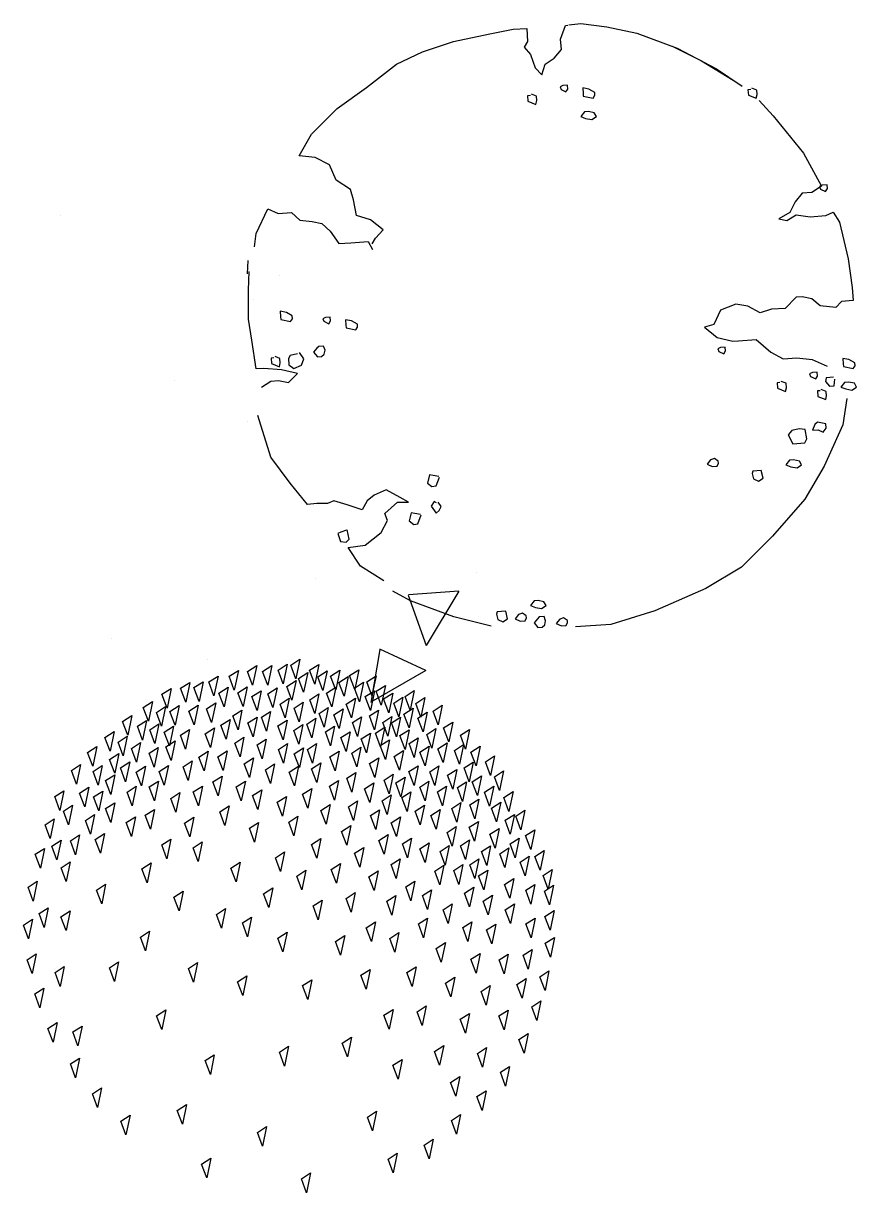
# Model space of a CAD drawing. Header units: inches. Extents: x -7543 to -822, y 102837 to 190349.
# Drawn here: x -837.36043 to -837.35301, y 102837.11361 to 102837.12402 of the extents above; entities that cross this region are included whole.
import ezdxf

# ---------------------------------------------------------------- set-up
doc = ezdxf.new("R2010")
doc.units = ezdxf.units.IN
doc.header["$MEASUREMENT"] = 0
doc.layers.add('BİTKİ', color=96, linetype='Continuous', lineweight=25)

msp = doc.modelspace()

# ---------------------------------------------------------------- linework, layer by layer
at = {"layer": 'BİTKİ'}
for p, q in [((-837.360099, 102837.122308), (-837.360099, 102837.122308)), ((-837.358152, 102837.121771), (-837.358152, 102837.121771)), ((-837.35838, 102837.121558), (-837.35838, 102837.121558)), ((-837.359087, 102837.120841), (-837.359087, 102837.120841)), ((-837.358431, 102837.120479), (-837.358431, 102837.120479)), ((-837.357825, 102837.119078), (-837.357825, 102837.119078)), ((-837.3564, 102837.119131), (-837.3564, 102837.119131)), ((-837.357003, 102837.118931), (-837.356844, 102837.118481)), ((-837.356553, 102837.118965), (-837.357002, 102837.118934)), ((-837.356553, 102837.118965), (-837.356843, 102837.118483)), ((-837.359641, 102837.118542), (-837.359641, 102837.118542)), ((-837.356848, 102837.118259), (-837.357256, 102837.11845)), ((-837.35879, 102837.118361), (-837.35879, 102837.118361)), ((-837.357967, 102837.11836), (-837.358003, 102837.118185)), ((-837.357257, 102837.118447), (-837.357337, 102837.117976)), ((-837.358596, 102837.118208), (-837.358515, 102837.11826)), ((-837.358515, 102837.11826), (-837.358551, 102837.118085)), ((-837.358433, 102837.118251), (-837.358352, 102837.118303)), ((-837.358388, 102837.118128), (-837.358433, 102837.118251)), ((-837.358352, 102837.118303), (-837.358388, 102837.118128)), ((-837.358299, 102837.118251), (-837.358217, 102837.118304)), ((-837.358253, 102837.118129), (-837.358299, 102837.118251)), ((-837.358217, 102837.118304), (-837.358253, 102837.118129)), ((-837.358161, 102837.118263), (-837.35808, 102837.118316)), ((-837.358115, 102837.118141), (-837.358161, 102837.118263)), ((-837.35808, 102837.118316), (-837.358115, 102837.118141)), ((-837.358003, 102837.118185), (-837.358048, 102837.118307)), ((-837.35798, 102837.118189), (-837.357898, 102837.118241)), ((-837.357898, 102837.118241), (-837.357934, 102837.118066)), ((-837.357882, 102837.118262), (-837.3578, 102837.118314)), ((-837.357836, 102837.118139), (-837.357882, 102837.118262)), ((-837.3578, 102837.118314), (-837.357836, 102837.118139)), ((-837.357808, 102837.118204), (-837.357726, 102837.118257)), ((-837.357726, 102837.118257), (-837.357762, 102837.118081)), ((-837.357694, 102837.11821), (-837.357612, 102837.118263)), ((-837.357612, 102837.118263), (-837.357648, 102837.118088)), ((-837.357525, 102837.118214), (-837.357443, 102837.118266)), ((-837.357443, 102837.118266), (-837.357479, 102837.118091)), ((-837.356848, 102837.118259), (-837.357336, 102837.117978)), ((-837.359029, 102837.118102), (-837.358947, 102837.118154)), ((-837.358947, 102837.118154), (-837.358983, 102837.117979)), ((-837.35891, 102837.118107), (-837.358828, 102837.118159)), ((-837.358828, 102837.118159), (-837.358864, 102837.117984)), ((-837.358778, 102837.118158), (-837.358696, 102837.11821)), ((-837.358732, 102837.118035), (-837.358778, 102837.118158)), ((-837.358696, 102837.11821), (-837.358732, 102837.118035)), ((-837.358551, 102837.118085), (-837.358596, 102837.118208)), ((-837.358083, 102837.118118), (-837.358002, 102837.11817)), ((-837.358002, 102837.11817), (-837.358038, 102837.117995)), ((-837.357934, 102837.118066), (-837.35798, 102837.118189)), ((-837.357762, 102837.118081), (-837.357808, 102837.118204)), ((-837.357648, 102837.118088), (-837.357694, 102837.11821)), ((-837.35762, 102837.118153), (-837.357539, 102837.118205)), ((-837.357574, 102837.11803), (-837.35762, 102837.118153)), ((-837.357539, 102837.118205), (-837.357574, 102837.11803)), ((-837.357479, 102837.118091), (-837.357525, 102837.118214)), ((-837.357483, 102837.118103), (-837.357401, 102837.118155)), ((-837.357401, 102837.118155), (-837.357437, 102837.11798)), ((-837.357372, 102837.11816), (-837.35729, 102837.118212)), ((-837.357326, 102837.118037), (-837.357372, 102837.11816)), ((-837.35729, 102837.118212), (-837.357326, 102837.118037)), ((-837.359195, 102837.118048), (-837.359113, 102837.1181)), ((-837.359149, 102837.117925), (-837.359195, 102837.118048)), ((-837.359113, 102837.1181), (-837.359149, 102837.117925)), ((-837.358983, 102837.117979), (-837.359029, 102837.118102)), ((-837.358864, 102837.117984), (-837.35891, 102837.118107)), ((-837.358688, 102837.118059), (-837.358606, 102837.118111)), ((-837.358642, 102837.117936), (-837.358688, 102837.118059)), ((-837.358606, 102837.118111), (-837.358642, 102837.117936)), ((-837.358519, 102837.118062), (-837.358437, 102837.118115)), ((-837.358473, 102837.11794), (-837.358519, 102837.118062)), ((-837.358437, 102837.118115), (-837.358473, 102837.11794)), ((-837.358394, 102837.118028), (-837.358312, 102837.11808)), ((-837.358312, 102837.11808), (-837.358348, 102837.117905)), ((-837.358253, 102837.118052), (-837.358171, 102837.118104)), ((-837.358207, 102837.117929), (-837.358253, 102837.118052)), ((-837.358171, 102837.118104), (-837.358207, 102837.117929)), ((-837.358038, 102837.117995), (-837.358083, 102837.118118)), ((-837.35788, 102837.118), (-837.357799, 102837.118052)), ((-837.357799, 102837.118052), (-837.357835, 102837.117877)), ((-837.35773, 102837.118058), (-837.357648, 102837.118111)), ((-837.357684, 102837.117936), (-837.35773, 102837.118058)), ((-837.357648, 102837.118111), (-837.357684, 102837.117936)), ((-837.357437, 102837.11798), (-837.357483, 102837.118103)), ((-837.357386, 102837.118027), (-837.357304, 102837.118079)), ((-837.357304, 102837.118079), (-837.35734, 102837.117904)), ((-837.357289, 102837.118075), (-837.357207, 102837.118127)), ((-837.357243, 102837.117952), (-837.357289, 102837.118075)), ((-837.357207, 102837.118127), (-837.357243, 102837.117952)), ((-837.357223, 102837.118007), (-837.357142, 102837.118059)), ((-837.357142, 102837.118059), (-837.357177, 102837.117884)), ((-837.357032, 102837.118029), (-837.356951, 102837.118082)), ((-837.356951, 102837.118082), (-837.356986, 102837.117907)), ((-837.359361, 102837.117931), (-837.359279, 102837.117984)), ((-837.359315, 102837.117809), (-837.359361, 102837.117931)), ((-837.359279, 102837.117984), (-837.359315, 102837.117809)), ((-837.359244, 102837.117887), (-837.359163, 102837.117939)), ((-837.359163, 102837.117939), (-837.359198, 102837.117764)), ((-837.359124, 102837.117896), (-837.359043, 102837.117948)), ((-837.359043, 102837.117948), (-837.359078, 102837.117773)), ((-837.358955, 102837.117899), (-837.358874, 102837.117952)), ((-837.358874, 102837.117952), (-837.358909, 102837.117777)), ((-837.358799, 102837.117919), (-837.358717, 102837.117971)), ((-837.358717, 102837.117971), (-837.358753, 102837.117796)), ((-837.358348, 102837.117905), (-837.358394, 102837.118028)), ((-837.358143, 102837.11796), (-837.358062, 102837.118012)), ((-837.358098, 102837.117837), (-837.358143, 102837.11796)), ((-837.358062, 102837.118012), (-837.358098, 102837.117837)), ((-837.35734, 102837.117904), (-837.357386, 102837.118027)), ((-837.357177, 102837.117884), (-837.357223, 102837.118007)), ((-837.357087, 102837.117847), (-837.357132, 102837.11797)), ((-837.357051, 102837.118022), (-837.357087, 102837.117847)), ((-837.356986, 102837.117907), (-837.357032, 102837.118029)), ((-837.356937, 102837.117966), (-837.356856, 102837.118019)), ((-837.356892, 102837.117844), (-837.356937, 102837.117966)), ((-837.356856, 102837.118019), (-837.356892, 102837.117844)), ((-837.356782, 102837.117899), (-837.356701, 102837.117951)), ((-837.356701, 102837.117951), (-837.356737, 102837.117776)), ((-837.359546, 102837.117807), (-837.359464, 102837.11786)), ((-837.359464, 102837.11786), (-837.3595, 102837.117685)), ((-837.359198, 102837.117764), (-837.359244, 102837.117887)), ((-837.359078, 102837.117773), (-837.359124, 102837.117896)), ((-837.358909, 102837.117777), (-837.358955, 102837.117899)), ((-837.358753, 102837.117796), (-837.358799, 102837.117919)), ((-837.358564, 102837.117855), (-837.358483, 102837.117907)), ((-837.35843, 102837.117793), (-837.358348, 102837.117845)), ((-837.35831, 102837.117843), (-837.358228, 102837.117896)), ((-837.357619, 102837.117744), (-837.357665, 102837.117866)), ((-837.357349, 102837.117855), (-837.357267, 102837.117907)), ((-837.357267, 102837.117907), (-837.357303, 102837.117732)), ((-837.357149, 102837.11785), (-837.357184, 102837.117675)), ((-837.357153, 102837.117793), (-837.357071, 102837.117845)), ((-837.357071, 102837.117845), (-837.357107, 102837.11767)), ((-837.357042, 102837.11787), (-837.356961, 102837.117923)), ((-837.356996, 102837.117748), (-837.357042, 102837.11787)), ((-837.356961, 102837.117923), (-837.356996, 102837.117748)), ((-837.356917, 102837.117836), (-837.356835, 102837.117889)), ((-837.356871, 102837.117714), (-837.356917, 102837.117836)), ((-837.356835, 102837.117889), (-837.356871, 102837.117714)), ((-837.356737, 102837.117776), (-837.356782, 102837.117899)), ((-837.3595, 102837.117685), (-837.359546, 102837.117807)), ((-837.359413, 102837.117763), (-837.359331, 102837.117815)), ((-837.359367, 102837.11764), (-837.359413, 102837.117763)), ((-837.359331, 102837.117815), (-837.359367, 102837.11764)), ((-837.359303, 102837.117733), (-837.359222, 102837.117785)), ((-837.359222, 102837.117785), (-837.359257, 102837.11761)), ((-837.359175, 102837.11771), (-837.359093, 102837.117763)), ((-837.359093, 102837.117763), (-837.359129, 102837.117588)), ((-837.359031, 102837.117683), (-837.358949, 102837.117736)), ((-837.358949, 102837.117736), (-837.358985, 102837.117561)), ((-837.358809, 102837.117697), (-837.358727, 102837.11775)), ((-837.358671, 102837.117772), (-837.358589, 102837.117824)), ((-837.358163, 102837.117766), (-837.358081, 102837.117818)), ((-837.358117, 102837.117643), (-837.358163, 102837.117766)), ((-837.358022, 102837.117727), (-837.357941, 102837.11778)), ((-837.357213, 102837.117755), (-837.357249, 102837.11758)), ((-837.357107, 102837.11767), (-837.357153, 102837.117793)), ((-837.357077, 102837.117681), (-837.356996, 102837.117733)), ((-837.356996, 102837.117733), (-837.357031, 102837.117558)), ((-837.356839, 102837.11769), (-837.356758, 102837.117743)), ((-837.356758, 102837.117743), (-837.356794, 102837.117568)), ((-837.356689, 102837.117749), (-837.356607, 102837.117801)), ((-837.356643, 102837.117626), (-837.356689, 102837.117749)), ((-837.356607, 102837.117801), (-837.356643, 102837.117626)), ((-837.356539, 102837.117683), (-837.356457, 102837.117735)), ((-837.356457, 102837.117735), (-837.356493, 102837.11756)), ((-837.359703, 102837.117664), (-837.359621, 102837.117716)), ((-837.359657, 102837.117541), (-837.359703, 102837.117664)), ((-837.359621, 102837.117716), (-837.359657, 102837.117541)), ((-837.359585, 102837.117623), (-837.359504, 102837.117675)), ((-837.359539, 102837.1175), (-837.359585, 102837.117623)), ((-837.359504, 102837.117675), (-837.359539, 102837.1175)), ((-837.359466, 102837.117566), (-837.359385, 102837.117618)), ((-837.359385, 102837.117618), (-837.359421, 102837.117443)), ((-837.358763, 102837.117575), (-837.358809, 102837.117697)), ((-837.358267, 102837.117649), (-837.358303, 102837.117474)), ((-837.357557, 102837.11754), (-837.357603, 102837.117662)), ((-837.357031, 102837.117558), (-837.357077, 102837.117681)), ((-837.356996, 102837.117609), (-837.356914, 102837.117661)), ((-837.356914, 102837.117661), (-837.35695, 102837.117486)), ((-837.356794, 102837.117568), (-837.356839, 102837.11769)), ((-837.356493, 102837.11756), (-837.356539, 102837.117683)), ((-837.359857, 102837.117531), (-837.359775, 102837.117584)), ((-837.359811, 102837.117409), (-837.359857, 102837.117531)), ((-837.359775, 102837.117584), (-837.359811, 102837.117409)), ((-837.359661, 102837.117469), (-837.359579, 102837.117522)), ((-837.359579, 102837.117522), (-837.359615, 102837.117347)), ((-837.359421, 102837.117443), (-837.359466, 102837.117566)), ((-837.359228, 102837.117545), (-837.359228, 102837.117545)), ((-837.357819, 102837.117609), (-837.357855, 102837.117434)), ((-837.357128, 102837.117495), (-837.357046, 102837.117548)), ((-837.357046, 102837.117548), (-837.357082, 102837.117373)), ((-837.35695, 102837.117486), (-837.356996, 102837.117609)), ((-837.356899, 102837.117532), (-837.356818, 102837.117585)), ((-837.356853, 102837.11741), (-837.356899, 102837.117532)), ((-837.356818, 102837.117585), (-837.356853, 102837.11741)), ((-837.356739, 102837.117563), (-837.356658, 102837.117616)), ((-837.356694, 102837.117441), (-837.356739, 102837.117563)), ((-837.356658, 102837.117616), (-837.356694, 102837.117441)), ((-837.356592, 102837.117548), (-837.356511, 102837.117601)), ((-837.356547, 102837.117426), (-837.356592, 102837.117548)), ((-837.356511, 102837.117601), (-837.356547, 102837.117426)), ((-837.356445, 102837.117533), (-837.356364, 102837.117585)), ((-837.3564, 102837.11741), (-837.356445, 102837.117533)), ((-837.356364, 102837.117585), (-837.3564, 102837.11741)), ((-837.360001, 102837.117371), (-837.35992, 102837.117424)), ((-837.35992, 102837.117424), (-837.359955, 102837.117249)), ((-837.359808, 102837.11736), (-837.359727, 102837.117413)), ((-837.359727, 102837.117413), (-837.359762, 102837.117238)), ((-837.359615, 102837.117347), (-837.359661, 102837.117469)), ((-837.359564, 102837.117393), (-837.359482, 102837.117446)), ((-837.359482, 102837.117446), (-837.359518, 102837.11727)), ((-837.35922, 102837.117361), (-837.359138, 102837.117414)), ((-837.35882, 102837.117366), (-837.358866, 102837.117489)), ((-837.358416, 102837.117306), (-837.358462, 102837.117428)), ((-837.358381, 102837.117481), (-837.358416, 102837.117306)), ((-837.358193, 102837.117429), (-837.358229, 102837.117254)), ((-837.35798, 102837.117409), (-837.358016, 102837.117234)), ((-837.357782, 102837.117437), (-837.357818, 102837.117262)), ((-837.357347, 102837.117431), (-837.357265, 102837.117483)), ((-837.357301, 102837.117308), (-837.357347, 102837.117431)), ((-837.357265, 102837.117483), (-837.357301, 102837.117308)), ((-837.357082, 102837.117373), (-837.357128, 102837.117495)), ((-837.356997, 102837.11736), (-837.356915, 102837.117412)), ((-837.356915, 102837.117412), (-837.356951, 102837.117237)), ((-837.356812, 102837.117359), (-837.356731, 102837.117412)), ((-837.356731, 102837.117412), (-837.356766, 102837.117237)), ((-837.356506, 102837.117392), (-837.356425, 102837.117444)), ((-837.356425, 102837.117444), (-837.356461, 102837.117269)), ((-837.356317, 102837.117448), (-837.356236, 102837.117501)), ((-837.356272, 102837.117325), (-837.356317, 102837.117448)), ((-837.356236, 102837.117501), (-837.356272, 102837.117325)), ((-837.359955, 102837.117249), (-837.360001, 102837.117371)), ((-837.359762, 102837.117238), (-837.359808, 102837.11736)), ((-837.359696, 102837.11728), (-837.359614, 102837.117332)), ((-837.359614, 102837.117332), (-837.35965, 102837.117157)), ((-837.359518, 102837.11727), (-837.359564, 102837.117393)), ((-837.359423, 102837.117355), (-837.359342, 102837.117407)), ((-837.359378, 102837.117232), (-837.359423, 102837.117355)), ((-837.359342, 102837.117407), (-837.359378, 102837.117232)), ((-837.358741, 102837.117268), (-837.35866, 102837.11732)), ((-837.35866, 102837.11732), (-837.358696, 102837.117145)), ((-837.358229, 102837.117254), (-837.358275, 102837.117377)), ((-837.358016, 102837.117234), (-837.358062, 102837.117356)), ((-837.357818, 102837.117262), (-837.357864, 102837.117385)), ((-837.357551, 102837.1173), (-837.357469, 102837.117352)), ((-837.357469, 102837.117352), (-837.357505, 102837.117177)), ((-837.357219, 102837.117284), (-837.357138, 102837.117336)), ((-837.357138, 102837.117336), (-837.357173, 102837.117161)), ((-837.357114, 102837.117259), (-837.357032, 102837.117311)), ((-837.357032, 102837.117311), (-837.357068, 102837.117136)), ((-837.356951, 102837.117237), (-837.356997, 102837.11736)), ((-837.356766, 102837.117237), (-837.356812, 102837.117359)), ((-837.356653, 102837.117328), (-837.356571, 102837.11738)), ((-837.356607, 102837.117205), (-837.356653, 102837.117328)), ((-837.356571, 102837.11738), (-837.356607, 102837.117205)), ((-837.356461, 102837.117269), (-837.356506, 102837.117392)), ((-837.356434, 102837.117268), (-837.356352, 102837.117321)), ((-837.356352, 102837.117321), (-837.356388, 102837.117146)), ((-837.356236, 102837.117314), (-837.356155, 102837.117366)), ((-837.356191, 102837.117191), (-837.356236, 102837.117314)), ((-837.356155, 102837.117366), (-837.356191, 102837.117191)), ((-837.359928, 102837.117169), (-837.359846, 102837.117221)), ((-837.359846, 102837.117221), (-837.359882, 102837.117046)), ((-837.35965, 102837.117157), (-837.359696, 102837.11728)), ((-837.358535, 102837.117224), (-837.358453, 102837.117276)), ((-837.358489, 102837.117101), (-837.358535, 102837.117224)), ((-837.358453, 102837.117276), (-837.358489, 102837.117101)), ((-837.357943, 102837.117158), (-837.357861, 102837.11721)), ((-837.357861, 102837.11721), (-837.357897, 102837.117035)), ((-837.357704, 102837.117229), (-837.357623, 102837.117282)), ((-837.357659, 102837.117107), (-837.357704, 102837.117229)), ((-837.357623, 102837.117282), (-837.357659, 102837.117107)), ((-837.357505, 102837.117177), (-837.357551, 102837.1173)), ((-837.357392, 102837.117206), (-837.35731, 102837.117259)), ((-837.357346, 102837.117084), (-837.357392, 102837.117206)), ((-837.35731, 102837.117259), (-837.357346, 102837.117084)), ((-837.357173, 102837.117161), (-837.357219, 102837.117284)), ((-837.357068, 102837.117136), (-837.357114, 102837.117259)), ((-837.3569, 102837.117221), (-837.356819, 102837.117274)), ((-837.356854, 102837.117099), (-837.3569, 102837.117221)), ((-837.356819, 102837.117274), (-837.356854, 102837.117099)), ((-837.356744, 102837.117179), (-837.356662, 102837.117231)), ((-837.356662, 102837.117231), (-837.356698, 102837.117056)), ((-837.356565, 102837.117217), (-837.356484, 102837.117269)), ((-837.35652, 102837.117094), (-837.356565, 102837.117217)), ((-837.356484, 102837.117269), (-837.35652, 102837.117094)), ((-837.356388, 102837.117146), (-837.356434, 102837.117268)), ((-837.356324, 102837.117176), (-837.356243, 102837.117229)), ((-837.356243, 102837.117229), (-837.356279, 102837.117053)), ((-837.360149, 102837.117138), (-837.360067, 102837.11719)), ((-837.360103, 102837.117015), (-837.360149, 102837.117138)), ((-837.360067, 102837.11719), (-837.360103, 102837.117015)), ((-837.359882, 102837.117046), (-837.359928, 102837.117169)), ((-837.359803, 102837.117135), (-837.359721, 102837.117187)), ((-837.359757, 102837.117012), (-837.359803, 102837.117135)), ((-837.359721, 102837.117187), (-837.359757, 102837.117012)), ((-837.358388, 102837.117146), (-837.358306, 102837.117199)), ((-837.358342, 102837.117024), (-837.358388, 102837.117146)), ((-837.358306, 102837.117199), (-837.358342, 102837.117024)), ((-837.358169, 102837.117087), (-837.358088, 102837.117139)), ((-837.358088, 102837.117139), (-837.358123, 102837.116964)), ((-837.357897, 102837.117035), (-837.357943, 102837.117158)), ((-837.357536, 102837.117046), (-837.357454, 102837.117099)), ((-837.357454, 102837.117099), (-837.35749, 102837.116924)), ((-837.357235, 102837.117101), (-837.357154, 102837.117154)), ((-837.35719, 102837.116979), (-837.357235, 102837.117101)), ((-837.357154, 102837.117154), (-837.35719, 102837.116979)), ((-837.35706, 102837.117128), (-837.356979, 102837.117181)), ((-837.357014, 102837.117005), (-837.35706, 102837.117128)), ((-837.356979, 102837.117181), (-837.357014, 102837.117005)), ((-837.356698, 102837.117056), (-837.356744, 102837.117179)), ((-837.356456, 102837.117063), (-837.356375, 102837.117115)), ((-837.356375, 102837.117115), (-837.356411, 102837.11694)), ((-837.356279, 102837.117053), (-837.356324, 102837.117176)), ((-837.356152, 102837.117129), (-837.356071, 102837.117182)), ((-837.356107, 102837.117006), (-837.356152, 102837.117129)), ((-837.356071, 102837.117182), (-837.356107, 102837.117006)), ((-837.360072, 102837.117009), (-837.359991, 102837.117061)), ((-837.360026, 102837.116886), (-837.360072, 102837.117009)), ((-837.359991, 102837.117061), (-837.360026, 102837.116886)), ((-837.358679, 102837.117002), (-837.358598, 102837.117054)), ((-837.358634, 102837.116879), (-837.358679, 102837.117002)), ((-837.358598, 102837.117054), (-837.358634, 102837.116879)), ((-837.358123, 102837.116964), (-837.358169, 102837.117087)), ((-837.35778, 102837.117014), (-837.357699, 102837.117066)), ((-837.357735, 102837.116891), (-837.35778, 102837.117014)), ((-837.357699, 102837.117066), (-837.357735, 102837.116891)), ((-837.35749, 102837.116924), (-837.357536, 102837.117046)), ((-837.357339, 102837.116968), (-837.357258, 102837.11702)), ((-837.357258, 102837.11702), (-837.357293, 102837.116845)), ((-837.356616, 102837.117032), (-837.356534, 102837.117084)), ((-837.35657, 102837.116909), (-837.356616, 102837.117032)), ((-837.356534, 102837.117084), (-837.35657, 102837.116909)), ((-837.356411, 102837.11694), (-837.356456, 102837.117063)), ((-837.356262, 102837.117035), (-837.356181, 102837.117087)), ((-837.356217, 102837.116912), (-837.356262, 102837.117035)), ((-837.356181, 102837.117087), (-837.356217, 102837.116912)), ((-837.356047, 102837.116963), (-837.355965, 102837.117016)), ((-837.355965, 102837.117016), (-837.356001, 102837.116841)), ((-837.360234, 102837.116887), (-837.360153, 102837.11694)), ((-837.360153, 102837.11694), (-837.360189, 102837.116765)), ((-837.359876, 102837.116926), (-837.359795, 102837.116979)), ((-837.359831, 102837.116804), (-837.359876, 102837.116926)), ((-837.359795, 102837.116979), (-837.359831, 102837.116804)), ((-837.358993, 102837.116901), (-837.358911, 102837.116953)), ((-837.358417, 102837.116856), (-837.358336, 102837.116908)), ((-837.358336, 102837.116908), (-837.358371, 102837.116733)), ((-837.358066, 102837.116909), (-837.357985, 102837.116962)), ((-837.358021, 102837.116787), (-837.358066, 102837.116909)), ((-837.357985, 102837.116962), (-837.358021, 102837.116787)), ((-837.357293, 102837.116845), (-837.357339, 102837.116968)), ((-837.357155, 102837.116905), (-837.357073, 102837.116957)), ((-837.357109, 102837.116782), (-837.357155, 102837.116905)), ((-837.357073, 102837.116957), (-837.357109, 102837.116782)), ((-837.35646, 102837.116864), (-837.356378, 102837.116917)), ((-837.356378, 102837.116917), (-837.356414, 102837.116742)), ((-837.356141, 102837.116927), (-837.356059, 102837.116979)), ((-837.356095, 102837.116804), (-837.356141, 102837.116927)), ((-837.356059, 102837.116979), (-837.356095, 102837.116804)), ((-837.356001, 102837.116841), (-837.356047, 102837.116963)), ((-837.360189, 102837.116765), (-837.360234, 102837.116887)), ((-837.36001, 102837.116743), (-837.359929, 102837.116796)), ((-837.359929, 102837.116796), (-837.359965, 102837.11662)), ((-837.359788, 102837.116757), (-837.359707, 102837.116809)), ((-837.359707, 102837.116809), (-837.359742, 102837.116634)), ((-837.358371, 102837.116733), (-837.358417, 102837.116856)), ((-837.357596, 102837.116826), (-837.357515, 102837.116879)), ((-837.35755, 102837.116704), (-837.357596, 102837.116826)), ((-837.357515, 102837.116879), (-837.35755, 102837.116704)), ((-837.357265, 102837.116748), (-837.357183, 102837.116801)), ((-837.357183, 102837.116801), (-837.357219, 102837.116626)), ((-837.356657, 102837.116819), (-837.356576, 102837.116871)), ((-837.356612, 102837.116696), (-837.356657, 102837.116819)), ((-837.356576, 102837.116871), (-837.356612, 102837.116696)), ((-837.356414, 102837.116742), (-837.35646, 102837.116864)), ((-837.356276, 102837.116802), (-837.356194, 102837.116854)), ((-837.35623, 102837.116679), (-837.356276, 102837.116802)), ((-837.356194, 102837.116854), (-837.35623, 102837.116679)), ((-837.35596, 102837.11679), (-837.355878, 102837.116842)), ((-837.355914, 102837.116667), (-837.35596, 102837.11679)), ((-837.355878, 102837.116842), (-837.355914, 102837.116667)), ((-837.360174, 102837.116697), (-837.360093, 102837.116749)), ((-837.360093, 102837.116749), (-837.360129, 102837.116574)), ((-837.359965, 102837.11662), (-837.36001, 102837.116743)), ((-837.359742, 102837.116634), (-837.359788, 102837.116757)), ((-837.359197, 102837.116708), (-837.359115, 102837.11676)), ((-837.359115, 102837.11676), (-837.359151, 102837.116585)), ((-837.357863, 102837.116712), (-837.357781, 102837.116765)), ((-837.357817, 102837.11659), (-837.357863, 102837.116712)), ((-837.357781, 102837.116765), (-837.357817, 102837.11659)), ((-837.357481, 102837.116633), (-837.357399, 102837.116685)), ((-837.357399, 102837.116685), (-837.357435, 102837.11651)), ((-837.357219, 102837.116626), (-837.357265, 102837.116748)), ((-837.357055, 102837.116716), (-837.356974, 102837.116768)), ((-837.357009, 102837.116593), (-837.357055, 102837.116716)), ((-837.35672, 102837.116649), (-837.356639, 102837.116702)), ((-837.356639, 102837.116702), (-837.356675, 102837.116527)), ((-837.356539, 102837.116699), (-837.356457, 102837.116752)), ((-837.356493, 102837.116577), (-837.356539, 102837.116699)), ((-837.356457, 102837.116752), (-837.356493, 102837.116577)), ((-837.356351, 102837.116648), (-837.35627, 102837.1167)), ((-837.35627, 102837.1167), (-837.356305, 102837.116525)), ((-837.356189, 102837.116628), (-837.356107, 102837.116681)), ((-837.356107, 102837.116681), (-837.356143, 102837.116506)), ((-837.356097, 102837.116716), (-837.356016, 102837.116768)), ((-837.356052, 102837.116593), (-837.356097, 102837.116716)), ((-837.356016, 102837.116768), (-837.356052, 102837.116593)), ((-837.360277, 102837.116502), (-837.360323, 102837.116625)), ((-837.358186, 102837.116593), (-837.358105, 102837.116646)), ((-837.358141, 102837.116471), (-837.358186, 102837.116593)), ((-837.358105, 102837.116646), (-837.358141, 102837.116471)), ((-837.357435, 102837.11651), (-837.357481, 102837.116633)), ((-837.357156, 102837.116532), (-837.357074, 102837.116584)), ((-837.357074, 102837.116584), (-837.35711, 102837.116409)), ((-837.356456, 102837.116531), (-837.356374, 102837.116584)), ((-837.356374, 102837.116584), (-837.35641, 102837.116409)), ((-837.356305, 102837.116525), (-837.356351, 102837.116648)), ((-837.356143, 102837.116506), (-837.356189, 102837.116628)), ((-837.356007, 102837.116554), (-837.355926, 102837.116606)), ((-837.355926, 102837.116606), (-837.355962, 102837.116431)), ((-837.355876, 102837.116605), (-837.355794, 102837.116658)), ((-837.35583, 102837.116483), (-837.355876, 102837.116605)), ((-837.355794, 102837.116658), (-837.35583, 102837.116483)), ((-837.358581, 102837.116502), (-837.358499, 102837.116554)), ((-837.358535, 102837.116379), (-837.358581, 102837.116502)), ((-837.358499, 102837.116554), (-837.358535, 102837.116379)), ((-837.357996, 102837.116429), (-837.357914, 102837.116482)), ((-837.357914, 102837.116482), (-837.35795, 102837.116307)), ((-837.357688, 102837.11649), (-837.357606, 102837.116543)), ((-837.357642, 102837.116368), (-837.357688, 102837.11649)), ((-837.357606, 102837.116543), (-837.357642, 102837.116368)), ((-837.357353, 102837.116424), (-837.357272, 102837.116476)), ((-837.357272, 102837.116476), (-837.357308, 102837.116301)), ((-837.35711, 102837.116409), (-837.357156, 102837.116532)), ((-837.356377, 102837.116431), (-837.356295, 102837.116483)), ((-837.356295, 102837.116483), (-837.356331, 102837.116308)), ((-837.355962, 102837.116431), (-837.356007, 102837.116554)), ((-837.355804, 102837.116436), (-837.355723, 102837.116489)), ((-837.355723, 102837.116489), (-837.355758, 102837.116314)), ((-837.360305, 102837.116384), (-837.360341, 102837.116208)), ((-837.35795, 102837.116307), (-837.357996, 102837.116429)), ((-837.357308, 102837.116301), (-837.357353, 102837.116424)), ((-837.356331, 102837.116308), (-837.356377, 102837.116431)), ((-837.356146, 102837.116355), (-837.356064, 102837.116408)), ((-837.356064, 102837.116408), (-837.3561, 102837.116233)), ((-837.355758, 102837.116314), (-837.355804, 102837.116436)), ((-837.358291, 102837.116273), (-837.358209, 102837.116326)), ((-837.358245, 102837.11615), (-837.358291, 102837.116273)), ((-837.358209, 102837.116326), (-837.358245, 102837.11615)), ((-837.357557, 102837.11623), (-837.357476, 102837.116283)), ((-837.357476, 102837.116283), (-837.357512, 102837.116108)), ((-837.3561, 102837.116233), (-837.356146, 102837.116355)), ((-837.355958, 102837.116304), (-837.355876, 102837.116356)), ((-837.355912, 102837.116181), (-837.355958, 102837.116304)), ((-837.355876, 102837.116356), (-837.355912, 102837.116181)), ((-837.355792, 102837.116296), (-837.355711, 102837.116348)), ((-837.355746, 102837.116173), (-837.355792, 102837.116296)), ((-837.355711, 102837.116348), (-837.355746, 102837.116173)), ((-837.35785, 102837.116165), (-837.357768, 102837.116217)), ((-837.357804, 102837.116042), (-837.35785, 102837.116165)), ((-837.357768, 102837.116217), (-837.357804, 102837.116042)), ((-837.357512, 102837.116108), (-837.357557, 102837.11623)), ((-837.357194, 102837.116206), (-837.357113, 102837.116258)), ((-837.357149, 102837.116083), (-837.357194, 102837.116206)), ((-837.357113, 102837.116258), (-837.357149, 102837.116083)), ((-837.356337, 102837.116208), (-837.356255, 102837.116261)), ((-837.356291, 102837.116086), (-837.356337, 102837.116208)), ((-837.356255, 102837.116261), (-837.356291, 102837.116086)), ((-837.35614, 102837.11613), (-837.356058, 102837.116182)), ((-837.356058, 102837.116182), (-837.356094, 102837.116007)), ((-837.358711, 102837.116089), (-837.358629, 102837.116141)), ((-837.358665, 102837.115966), (-837.358711, 102837.116089)), ((-837.358629, 102837.116141), (-837.358665, 102837.115966)), ((-837.358479, 102837.116013), (-837.358398, 102837.116066)), ((-837.358398, 102837.116066), (-837.358434, 102837.115891)), ((-837.356094, 102837.116007), (-837.35614, 102837.11613)), ((-837.355956, 102837.116004), (-837.355874, 102837.116057)), ((-837.355874, 102837.116057), (-837.35591, 102837.115882)), ((-837.355787, 102837.11607), (-837.355705, 102837.116123)), ((-837.355741, 102837.115948), (-837.355787, 102837.11607)), ((-837.355705, 102837.116123), (-837.355741, 102837.115948)), ((-837.360428, 102837.115994), (-837.360346, 102837.116046)), ((-837.360346, 102837.116046), (-837.360382, 102837.115871)), ((-837.357377, 102837.115969), (-837.357295, 102837.116022)), ((-837.356306, 102837.115951), (-837.356225, 102837.116003)), ((-837.356225, 102837.116003), (-837.356261, 102837.115828)), ((-837.35591, 102837.115882), (-837.355956, 102837.116004)), ((-837.359315, 102837.115849), (-837.359315, 102837.115849)), ((-837.358492, 102837.11588), (-837.358492, 102837.11588)), ((-837.358118, 102837.115755), (-837.358164, 102837.115877)), ((-837.358082, 102837.11593), (-837.358118, 102837.115755)), ((-837.356261, 102837.115828), (-837.356306, 102837.115951)), ((-837.355784, 102837.115833), (-837.355703, 102837.115885)), ((-837.355703, 102837.115885), (-837.355739, 102837.11571)), ((-837.356755, 102837.115787), (-837.356673, 102837.115839)), ((-837.355982, 102837.115725), (-837.3559, 102837.115778)), ((-837.3559, 102837.115778), (-837.355936, 102837.115602)), ((-837.355739, 102837.11571), (-837.355784, 102837.115833)), ((-837.358959, 102837.115609), (-837.358878, 102837.115662)), ((-837.358878, 102837.115662), (-837.358914, 102837.115486)), ((-837.356445, 102837.11569), (-837.356363, 102837.115742)), ((-837.356399, 102837.115567), (-837.356445, 102837.11569)), ((-837.356363, 102837.115742), (-837.356399, 102837.115567)), ((-837.356195, 102837.115684), (-837.356113, 102837.115736)), ((-837.356149, 102837.115561), (-837.356195, 102837.115684)), ((-837.356113, 102837.115736), (-837.356149, 102837.115561)), ((-837.355936, 102837.115602), (-837.355982, 102837.115725)), ((-837.358914, 102837.115486), (-837.358959, 102837.115609)), ((-837.358522, 102837.115489), (-837.35844, 102837.115542)), ((-837.35844, 102837.115542), (-837.358476, 102837.115367)), ((-837.355832, 102837.115535), (-837.355751, 102837.115587)), ((-837.355751, 102837.115587), (-837.355786, 102837.115412)), ((-837.360327, 102837.115381), (-837.360245, 102837.115433)), ((-837.360245, 102837.115433), (-837.360281, 102837.115258)), ((-837.358476, 102837.115367), (-837.358522, 102837.115489)), ((-837.356355, 102837.115404), (-837.356274, 102837.115456)), ((-837.356274, 102837.115456), (-837.356309, 102837.115281)), ((-837.356036, 102837.115466), (-837.355954, 102837.115518)), ((-837.35599, 102837.115343), (-837.356036, 102837.115466)), ((-837.355954, 102837.115518), (-837.35599, 102837.115343)), ((-837.355786, 102837.115412), (-837.355832, 102837.115535)), ((-837.360281, 102837.115258), (-837.360327, 102837.115381)), ((-837.355905, 102837.115268), (-837.355823, 102837.115321)), ((-837.355859, 102837.115146), (-837.355905, 102837.115268)), ((-837.355823, 102837.115321), (-837.355859, 102837.115146)), ((-837.360209, 102837.115075), (-837.360127, 102837.115127)), ((-837.360127, 102837.115127), (-837.360163, 102837.114952)), ((-837.360163, 102837.114952), (-837.360209, 102837.115075)), ((-837.359988, 102837.115043), (-837.359906, 102837.115096)), ((-837.359942, 102837.114921), (-837.359988, 102837.115043)), ((-837.359906, 102837.115096), (-837.359942, 102837.114921)), ((-837.356019, 102837.114976), (-837.355937, 102837.115028)), ((-837.355937, 102837.115028), (-837.355973, 102837.114853)), ((-837.356688, 102837.114922), (-837.356724, 102837.114747)), ((-837.355973, 102837.114853), (-837.356019, 102837.114976)), ((-837.360009, 102837.114759), (-837.359928, 102837.114811)), ((-837.359928, 102837.114811), (-837.359964, 102837.114636)), ((-837.358729, 102837.11484), (-837.358764, 102837.114665)), ((-837.356724, 102837.114747), (-837.35677, 102837.11487)), ((-837.356388, 102837.114852), (-837.356307, 102837.114905)), ((-837.356307, 102837.114905), (-837.356343, 102837.11473)), ((-837.359964, 102837.114636), (-837.360009, 102837.114759)), ((-837.35714, 102837.114747), (-837.357058, 102837.114799)), ((-837.357094, 102837.114624), (-837.35714, 102837.114747)), ((-837.357058, 102837.114799), (-837.357094, 102837.114624)), ((-837.356182, 102837.114684), (-837.356101, 102837.114737)), ((-837.356101, 102837.114737), (-837.356137, 102837.114561)), ((-837.356627, 102837.114594), (-837.356545, 102837.114646)), ((-837.356545, 102837.114646), (-837.356581, 102837.114471)), ((-837.356137, 102837.114561), (-837.356182, 102837.114684)), ((-837.359732, 102837.114546), (-837.359767, 102837.114371)), ((-837.356581, 102837.114471), (-837.356627, 102837.114594)), ((-837.356393, 102837.114468), (-837.356311, 102837.11452)), ((-837.356311, 102837.11452), (-837.356347, 102837.114345)), ((-837.359767, 102837.114371), (-837.359813, 102837.114493)), ((-837.359059, 102837.114344), (-837.358978, 102837.114397)), ((-837.358978, 102837.114397), (-837.359013, 102837.114222)), ((-837.35956, 102837.11425), (-837.359479, 102837.114302)), ((-837.359479, 102837.114302), (-837.359515, 102837.114127)), ((-837.359013, 102837.114222), (-837.359059, 102837.114344)), ((-837.357285, 102837.114338), (-837.357321, 102837.114163)), ((-837.356619, 102837.114255), (-837.356537, 102837.114308)), ((-837.356537, 102837.114308), (-837.356573, 102837.114133)), ((-837.359515, 102837.114127), (-837.35956, 102837.11425)), ((-837.358345, 102837.114149), (-837.358264, 102837.114201)), ((-837.358264, 102837.114201), (-837.358299, 102837.114026)), ((-837.357321, 102837.114163), (-837.357366, 102837.114285)), ((-837.356573, 102837.114133), (-837.356619, 102837.114255)), ((-837.358299, 102837.114026), (-837.358345, 102837.114149)), ((-837.356863, 102837.114036), (-837.356782, 102837.114088)), ((-837.356782, 102837.114088), (-837.356818, 102837.113913)), ((-837.356818, 102837.113913), (-837.356863, 102837.114036)), ((-837.358842, 102837.113867), (-837.35876, 102837.113919)), ((-837.35876, 102837.113919), (-837.358796, 102837.113744)), ((-837.357183, 102837.113912), (-837.357101, 102837.113964)), ((-837.357137, 102837.113789), (-837.357183, 102837.113912)), ((-837.357101, 102837.113964), (-837.357137, 102837.113789)), ((-837.358796, 102837.113744), (-837.358842, 102837.113867)), ((-837.357953, 102837.113736), (-837.357872, 102837.113789)), ((-837.357872, 102837.113789), (-837.357908, 102837.113613)), ((-837.357908, 102837.113613), (-837.357953, 102837.113736))]:
    msp.add_line(p, q, dxfattribs=at)
at = {"layer": 'BİTKİ', "color": 222}
for p, q in [((-837.358048, 102837.118307), (-837.357967, 102837.11836)), ((-837.358018, 102837.117925), (-837.357937, 102837.117978)), ((-837.357937, 102837.117978), (-837.357973, 102837.117803)), ((-837.357835, 102837.117877), (-837.35788, 102837.118)), ((-837.357796, 102837.117877), (-837.357715, 102837.11793)), ((-837.357715, 102837.11793), (-837.357751, 102837.117755)), ((-837.357555, 102837.117961), (-837.357473, 102837.118013)), ((-837.357509, 102837.117838), (-837.357555, 102837.117961)), ((-837.357473, 102837.118013), (-837.357509, 102837.117838)), ((-837.357132, 102837.11797), (-837.357051, 102837.118022)), ((-837.358518, 102837.117732), (-837.358564, 102837.117855)), ((-837.358483, 102837.117907), (-837.358518, 102837.117732)), ((-837.358348, 102837.117845), (-837.358384, 102837.11767)), ((-837.358264, 102837.117721), (-837.35831, 102837.117843)), ((-837.358228, 102837.117896), (-837.358264, 102837.117721)), ((-837.357973, 102837.117803), (-837.358018, 102837.117925)), ((-837.357906, 102837.117783), (-837.357825, 102837.117835)), ((-837.357825, 102837.117835), (-837.35786, 102837.11766)), ((-837.357751, 102837.117755), (-837.357796, 102837.117877)), ((-837.357665, 102837.117866), (-837.357583, 102837.117919)), ((-837.357583, 102837.117919), (-837.357619, 102837.117744)), ((-837.357499, 102837.117796), (-837.357418, 102837.117848)), ((-837.357418, 102837.117848), (-837.357454, 102837.117673)), ((-837.357303, 102837.117732), (-837.357349, 102837.117855)), ((-837.35723, 102837.117797), (-837.357149, 102837.11785)), ((-837.359257, 102837.11761), (-837.359303, 102837.117733)), ((-837.358727, 102837.11775), (-837.358763, 102837.117575)), ((-837.358625, 102837.117649), (-837.358671, 102837.117772)), ((-837.358589, 102837.117824), (-837.358625, 102837.117649)), ((-837.358384, 102837.11767), (-837.35843, 102837.117793)), ((-837.358081, 102837.117818), (-837.358117, 102837.117643)), ((-837.357976, 102837.117605), (-837.358022, 102837.117727)), ((-837.357941, 102837.11778), (-837.357976, 102837.117605)), ((-837.35786, 102837.11766), (-837.357906, 102837.117783)), ((-837.35774, 102837.117713), (-837.357659, 102837.117765)), ((-837.357659, 102837.117765), (-837.357695, 102837.11759)), ((-837.357454, 102837.117673), (-837.357499, 102837.117796)), ((-837.357295, 102837.117703), (-837.357213, 102837.117755)), ((-837.357184, 102837.117675), (-837.35723, 102837.117797)), ((-837.359129, 102837.117588), (-837.359175, 102837.11771)), ((-837.35916, 102837.117581), (-837.359078, 102837.117634)), ((-837.359078, 102837.117634), (-837.359114, 102837.117459)), ((-837.358985, 102837.117561), (-837.359031, 102837.117683)), ((-837.358546, 102837.117613), (-837.358465, 102837.117665)), ((-837.358465, 102837.117665), (-837.3585, 102837.11749)), ((-837.358349, 102837.117597), (-837.358267, 102837.117649)), ((-837.357695, 102837.11759), (-837.35774, 102837.117713)), ((-837.357603, 102837.117662), (-837.357521, 102837.117715)), ((-837.357521, 102837.117715), (-837.357557, 102837.11754)), ((-837.357421, 102837.11765), (-837.35734, 102837.117703)), ((-837.357376, 102837.117528), (-837.357421, 102837.11765)), ((-837.35734, 102837.117703), (-837.357376, 102837.117528)), ((-837.357249, 102837.11758), (-837.357295, 102837.117703)), ((-837.357253, 102837.117592), (-837.357171, 102837.117644)), ((-837.357171, 102837.117644), (-837.357207, 102837.117469)), ((-837.35931, 102837.117523), (-837.359228, 102837.117575)), ((-837.359264, 102837.1174), (-837.35931, 102837.117523)), ((-837.359228, 102837.117575), (-837.359264, 102837.1174)), ((-837.359114, 102837.117459), (-837.35916, 102837.117581)), ((-837.358866, 102837.117489), (-837.358784, 102837.117541)), ((-837.358784, 102837.117541), (-837.35882, 102837.117366)), ((-837.358697, 102837.117492), (-837.358615, 102837.117545)), ((-837.358615, 102837.117545), (-837.358651, 102837.11737)), ((-837.3585, 102837.11749), (-837.358546, 102837.117613)), ((-837.358303, 102837.117474), (-837.358349, 102837.117597)), ((-837.358158, 102837.117557), (-837.358077, 102837.117609)), ((-837.358113, 102837.117434), (-837.358158, 102837.117557)), ((-837.358077, 102837.117609), (-837.358113, 102837.117434)), ((-837.358018, 102837.117518), (-837.357936, 102837.117571)), ((-837.357972, 102837.117396), (-837.358018, 102837.117518)), ((-837.357936, 102837.117571), (-837.357972, 102837.117396)), ((-837.357901, 102837.117557), (-837.357819, 102837.117609)), ((-837.357855, 102837.117434), (-837.357901, 102837.117557)), ((-837.3577, 102837.11749), (-837.357619, 102837.117542)), ((-837.357619, 102837.117542), (-837.357655, 102837.117367)), ((-837.357506, 102837.117524), (-837.357425, 102837.117576)), ((-837.357461, 102837.117401), (-837.357506, 102837.117524)), ((-837.357425, 102837.117576), (-837.357461, 102837.117401)), ((-837.357207, 102837.117469), (-837.357253, 102837.117592)), ((-837.359138, 102837.117414), (-837.359174, 102837.117239)), ((-837.359007, 102837.117403), (-837.358925, 102837.117455)), ((-837.358925, 102837.117455), (-837.358961, 102837.11728)), ((-837.358651, 102837.11737), (-837.358697, 102837.117492)), ((-837.358462, 102837.117428), (-837.358381, 102837.117481)), ((-837.358275, 102837.117377), (-837.358193, 102837.117429)), ((-837.358062, 102837.117356), (-837.35798, 102837.117409)), ((-837.357864, 102837.117385), (-837.357782, 102837.117437)), ((-837.357655, 102837.117367), (-837.3577, 102837.11749)), ((-837.359174, 102837.117239), (-837.35922, 102837.117361)), ((-837.358961, 102837.11728), (-837.359007, 102837.117403)), ((-837.359505, 102837.117178), (-837.359424, 102837.11723)), ((-837.359424, 102837.11723), (-837.359459, 102837.117055)), ((-837.359308, 102837.117224), (-837.359226, 102837.117276)), ((-837.359262, 102837.117101), (-837.359308, 102837.117224)), ((-837.359226, 102837.117276), (-837.359262, 102837.117101)), ((-837.358917, 102837.117179), (-837.358835, 102837.117231)), ((-837.358835, 102837.117231), (-837.358871, 102837.117056)), ((-837.358696, 102837.117145), (-837.358741, 102837.117268)), ((-837.359459, 102837.117055), (-837.359505, 102837.117178)), ((-837.359117, 102837.117122), (-837.359036, 102837.117174)), ((-837.359072, 102837.116999), (-837.359117, 102837.117122)), ((-837.359036, 102837.117174), (-837.359072, 102837.116999)), ((-837.358871, 102837.117056), (-837.358917, 102837.117179)), ((-837.359697, 102837.117031), (-837.359615, 102837.117083)), ((-837.359651, 102837.116908), (-837.359697, 102837.117031)), ((-837.359615, 102837.117083), (-837.359651, 102837.116908)), ((-837.359343, 102837.116972), (-837.359262, 102837.117024)), ((-837.359262, 102837.117024), (-837.359297, 102837.116849)), ((-837.356942, 102837.117009), (-837.35686, 102837.117061)), ((-837.356896, 102837.116886), (-837.356942, 102837.117009)), ((-837.35686, 102837.117061), (-837.356896, 102837.116886)), ((-837.356801, 102837.11697), (-837.356719, 102837.117023)), ((-837.356719, 102837.117023), (-837.356755, 102837.116847)), ((-837.359512, 102837.116906), (-837.359431, 102837.116958)), ((-837.359467, 102837.116783), (-837.359512, 102837.116906)), ((-837.359431, 102837.116958), (-837.359467, 102837.116783)), ((-837.359297, 102837.116849), (-837.359343, 102837.116972)), ((-837.358947, 102837.116778), (-837.358993, 102837.116901)), ((-837.358911, 102837.116953), (-837.358947, 102837.116778)), ((-837.356755, 102837.116847), (-837.356801, 102837.11697)), ((-837.360129, 102837.116574), (-837.360174, 102837.116697)), ((-837.359151, 102837.116585), (-837.359197, 102837.116708)), ((-837.358918, 102837.116681), (-837.358837, 102837.116734)), ((-837.358873, 102837.116559), (-837.358918, 102837.116681)), ((-837.358837, 102837.116734), (-837.358873, 102837.116559)), ((-837.356974, 102837.116768), (-837.357009, 102837.116593)), ((-837.356899, 102837.116673), (-837.356817, 102837.116726)), ((-837.356817, 102837.116726), (-837.356853, 102837.11655)), ((-837.360323, 102837.116625), (-837.360241, 102837.116677)), ((-837.360241, 102837.116677), (-837.360277, 102837.116502)), ((-837.356853, 102837.11655), (-837.356899, 102837.116673)), ((-837.356675, 102837.116527), (-837.35672, 102837.116649)), ((-837.360093, 102837.116504), (-837.360011, 102837.116556)), ((-837.360047, 102837.116381), (-837.360093, 102837.116504)), ((-837.360011, 102837.116556), (-837.360047, 102837.116381)), ((-837.359373, 102837.116494), (-837.359291, 102837.116547)), ((-837.359327, 102837.116371), (-837.359373, 102837.116494)), ((-837.359291, 102837.116547), (-837.359327, 102837.116371)), ((-837.356768, 102837.116475), (-837.356686, 102837.116528)), ((-837.356722, 102837.116353), (-837.356768, 102837.116475)), ((-837.356686, 102837.116528), (-837.356722, 102837.116353)), ((-837.356599, 102837.116479), (-837.356517, 102837.116532)), ((-837.356553, 102837.116356), (-837.356599, 102837.116479)), ((-837.356517, 102837.116532), (-837.356553, 102837.116356)), ((-837.35641, 102837.116409), (-837.356456, 102837.116531)), ((-837.360386, 102837.116331), (-837.360305, 102837.116384)), ((-837.357025, 102837.116334), (-837.356944, 102837.116386)), ((-837.356944, 102837.116386), (-837.356979, 102837.116211)), ((-837.360341, 102837.116208), (-837.360386, 102837.116331)), ((-837.359777, 102837.116306), (-837.359696, 102837.116358)), ((-837.359731, 102837.116183), (-837.359777, 102837.116306)), ((-837.359696, 102837.116358), (-837.359731, 102837.116183)), ((-837.359089, 102837.116242), (-837.359007, 102837.116295)), ((-837.359007, 102837.116295), (-837.359043, 102837.11612)), ((-837.356979, 102837.116211), (-837.357025, 102837.116334)), ((-837.356878, 102837.116257), (-837.356797, 102837.116309)), ((-837.356797, 102837.116309), (-837.356833, 102837.116134)), ((-837.356503, 102837.116278), (-837.356421, 102837.116331)), ((-837.356457, 102837.116156), (-837.356503, 102837.116278)), ((-837.356421, 102837.116331), (-837.356457, 102837.116156)), ((-837.359043, 102837.11612), (-837.359089, 102837.116242)), ((-837.356833, 102837.116134), (-837.356878, 102837.116257)), ((-837.356694, 102837.116131), (-837.356612, 102837.116184)), ((-837.356612, 102837.116184), (-837.356648, 102837.116009)), ((-837.360288, 102837.116097), (-837.360206, 102837.116149)), ((-837.360242, 102837.115974), (-837.360288, 102837.116097)), ((-837.360206, 102837.116149), (-837.360242, 102837.115974)), ((-837.360094, 102837.116069), (-837.360012, 102837.116121)), ((-837.360048, 102837.115946), (-837.360094, 102837.116069)), ((-837.360012, 102837.116121), (-837.360048, 102837.115946)), ((-837.356913, 102837.116005), (-837.356832, 102837.116057)), ((-837.356832, 102837.116057), (-837.356868, 102837.115882)), ((-837.356648, 102837.116009), (-837.356694, 102837.116131)), ((-837.360382, 102837.115871), (-837.360428, 102837.115994)), ((-837.358434, 102837.115891), (-837.358479, 102837.116013)), ((-837.357331, 102837.115847), (-837.357377, 102837.115969)), ((-837.357295, 102837.116022), (-837.357331, 102837.115847)), ((-837.356868, 102837.115882), (-837.356913, 102837.116005)), ((-837.356519, 102837.115972), (-837.356438, 102837.116024)), ((-837.356474, 102837.115849), (-837.356519, 102837.115972)), ((-837.356438, 102837.116024), (-837.356474, 102837.115849)), ((-837.359387, 102837.115888), (-837.359306, 102837.11594)), ((-837.359342, 102837.115765), (-837.359387, 102837.115888)), ((-837.359306, 102837.11594), (-837.359342, 102837.115765)), ((-837.358164, 102837.115877), (-837.358082, 102837.11593)), ((-837.35765, 102837.115849), (-837.357569, 102837.115902)), ((-837.357605, 102837.115726), (-837.35765, 102837.115849)), ((-837.357569, 102837.115902), (-837.357605, 102837.115726)), ((-837.357167, 102837.115875), (-837.357086, 102837.115927)), ((-837.357122, 102837.115752), (-837.357167, 102837.115875)), ((-837.357086, 102837.115927), (-837.357122, 102837.115752)), ((-837.356709, 102837.115664), (-837.356755, 102837.115787)), ((-837.356673, 102837.115839), (-837.356709, 102837.115664)), ((-837.360395, 102837.115686), (-837.360313, 102837.115738)), ((-837.360349, 102837.115563), (-837.360395, 102837.115686)), ((-837.360313, 102837.115738), (-837.360349, 102837.115563)), ((-837.359663, 102837.115615), (-837.359582, 102837.115667)), ((-837.359582, 102837.115667), (-837.359618, 102837.115492)), ((-837.360146, 102837.115572), (-837.360064, 102837.115625)), ((-837.3601, 102837.115449), (-837.360146, 102837.115572)), ((-837.360064, 102837.115625), (-837.3601, 102837.115449)), ((-837.359618, 102837.115492), (-837.359663, 102837.115615)), ((-837.357425, 102837.115547), (-837.357343, 102837.115599)), ((-837.357379, 102837.115424), (-837.357425, 102837.115547)), ((-837.357343, 102837.115599), (-837.357379, 102837.115424)), ((-837.357015, 102837.115572), (-837.356933, 102837.115624)), ((-837.356969, 102837.115449), (-837.357015, 102837.115572)), ((-837.356933, 102837.115624), (-837.356969, 102837.115449)), ((-837.357943, 102837.115456), (-837.357861, 102837.115508)), ((-837.357897, 102837.115333), (-837.357943, 102837.115456)), ((-837.357861, 102837.115508), (-837.357897, 102837.115333)), ((-837.356671, 102837.115478), (-837.356589, 102837.11553)), ((-837.356625, 102837.115355), (-837.356671, 102837.115478)), ((-837.356589, 102837.11553), (-837.356625, 102837.115355)), ((-837.356309, 102837.115281), (-837.356355, 102837.115404)), ((-837.359242, 102837.115188), (-837.359161, 102837.115241)), ((-837.359161, 102837.115241), (-837.359197, 102837.115066)), ((-837.35722, 102837.115192), (-837.357138, 102837.115244)), ((-837.357138, 102837.115244), (-837.357174, 102837.115069)), ((-837.356925, 102837.115223), (-837.356844, 102837.115276)), ((-837.35688, 102837.115101), (-837.356925, 102837.115223)), ((-837.356844, 102837.115276), (-837.35688, 102837.115101)), ((-837.356196, 102837.115186), (-837.356115, 102837.115238)), ((-837.356115, 102837.115238), (-837.356151, 102837.115063)), ((-837.359197, 102837.115066), (-837.359242, 102837.115188)), ((-837.357174, 102837.115069), (-837.35722, 102837.115192)), ((-837.356541, 102837.115156), (-837.356459, 102837.115208)), ((-837.356495, 102837.115033), (-837.356541, 102837.115156)), ((-837.356459, 102837.115208), (-837.356495, 102837.115033)), ((-837.356151, 102837.115063), (-837.356196, 102837.115186)), ((-837.35815, 102837.114863), (-837.358068, 102837.114916)), ((-837.358068, 102837.114916), (-837.358104, 102837.11474)), ((-837.35759, 102837.114944), (-837.357508, 102837.114997)), ((-837.357544, 102837.114822), (-837.35759, 102837.114944)), ((-837.357508, 102837.114997), (-837.357544, 102837.114822)), ((-837.35677, 102837.11487), (-837.356688, 102837.114922)), ((-837.35881, 102837.114788), (-837.358729, 102837.11484)), ((-837.358104, 102837.11474), (-837.35815, 102837.114863)), ((-837.356343, 102837.11473), (-837.356388, 102837.114852)), ((-837.358764, 102837.114665), (-837.35881, 102837.114788)), ((-837.359813, 102837.114493), (-837.359732, 102837.114546)), ((-837.356347, 102837.114345), (-837.356393, 102837.114468)), ((-837.357366, 102837.114285), (-837.357285, 102837.114338))]:
    msp.add_line(p, q, dxfattribs=at)
at = {"layer": 'BİTKİ'}
for points in [[(-837.357324, 102837.122056), (-837.357295, 102837.122107), (-837.357228, 102837.12218), (-837.357339, 102837.122269), (-837.357464, 102837.122309), (-837.357492, 102837.122448), (-837.357517, 102837.122539), (-837.357645, 102837.122623), (-837.357705, 102837.12276), (-837.357832, 102837.122824), (-837.357973, 102837.122838), (-837.357865, 102837.123031), (-837.357637, 102837.123262), (-837.357374, 102837.123447), (-837.357109, 102837.123656), (-837.356876, 102837.123765), (-837.356602, 102837.123858), (-837.356277, 102837.123925), (-837.356071, 102837.123965), (-837.355949, 102837.123973), (-837.355941, 102837.123857), (-837.355973, 102837.123806), (-837.355915, 102837.123742), (-837.355874, 102837.123623), (-837.355815, 102837.123559), (-837.355786, 102837.123654), (-837.355704, 102837.123708), (-837.355641, 102837.123786), (-837.355648, 102837.123878), (-837.355603, 102837.123998), (-837.355584, 102837.124003)], [(-837.355574, 102837.124005), (-837.355468, 102837.124018), (-837.355235, 102837.123986), (-837.354969, 102837.123932), (-837.354611, 102837.123797), (-837.35426, 102837.123613), (-837.354033, 102837.123458)], [(-837.354655, 102837.123814), (-837.354394, 102837.123686), (-837.354111, 102837.123513)], [(-837.355917, 102837.123376), (-837.355942, 102837.123374), (-837.355939, 102837.123326), (-837.355868, 102837.123297), (-837.35586, 102837.123331), (-837.355863, 102837.12337), (-837.355907, 102837.123387)], [(-837.353956, 102837.12343), (-837.353981, 102837.123428), (-837.353977, 102837.12338), (-837.353907, 102837.123351), (-837.353899, 102837.123385), (-837.353901, 102837.123424), (-837.353946, 102837.12344)], [(-837.353882, 102837.123333), (-837.353756, 102837.123196), (-837.353487, 102837.122864), (-837.353326, 102837.122569), (-837.353412, 102837.122514), (-837.353497, 102837.122507), (-837.35356, 102837.12243), (-837.353607, 102837.122334), (-837.353707, 102837.122278), (-837.353634, 102837.122264), (-837.353552, 102837.122313), (-837.353428, 102837.122298), (-837.353289, 102837.122308), (-837.353223, 102837.122337), (-837.353166, 102837.122249), (-837.353089, 102837.121923), (-837.353052, 102837.121667), (-837.353044, 102837.121551), (-837.353148, 102837.121543), (-837.353198, 102837.121491), (-837.353339, 102837.121505), (-837.353412, 102837.121568), (-837.353499, 102837.121586), (-837.353553, 102837.121582), (-837.35365, 102837.121482), (-837.353771, 102837.121474), (-837.353873, 102837.121442), (-837.353982, 102837.121502), (-837.354087, 102837.121519), (-837.354224, 102837.121465), (-837.354283, 102837.121339), (-837.354367, 102837.121314), (-837.354256, 102837.121224), (-837.354114, 102837.121191), (-837.354064, 102837.121194), (-837.353907, 102837.121206), (-837.353776, 102837.121093), (-837.353668, 102837.121033), (-837.353546, 102837.121041), (-837.353409, 102837.121027), (-837.353275, 102837.120968)], [(-837.35837, 102837.12203), (-837.358358, 102837.122147), (-837.358252, 102837.122369), (-837.358162, 102837.122327), (-837.358041, 102837.122336), (-837.357968, 102837.122268), (-837.357859, 102837.122256), (-837.357772, 102837.122238), (-837.357698, 102837.12217), (-837.357622, 102837.122059), (-837.357515, 102837.122066), (-837.357361, 102837.122078), (-837.35732, 102837.122007)], [(-837.358435, 102837.12179), (-837.358427, 102837.121908)], [(-837.35831, 102837.120781), (-837.358227, 102837.120835), (-837.358159, 102837.12084), (-837.358068, 102837.120822), (-837.357988, 102837.120901), (-837.35813, 102837.120935), (-837.358289, 102837.120948), (-837.358357, 102837.120943), (-837.358394, 102837.121199), (-837.358425, 102837.121387), (-837.358426, 102837.121645), (-837.35842, 102837.121811)], [(-837.358199, 102837.121042), (-837.358224, 102837.12104), (-837.358221, 102837.120992), (-837.35815, 102837.120963), (-837.358142, 102837.120997), (-837.358145, 102837.121036), (-837.358189, 102837.121053)], [(-837.35799, 102837.121077), (-837.358053, 102837.121062), (-837.358069, 102837.121037), (-837.358065, 102837.120979), (-837.35802, 102837.120948), (-837.357954, 102837.120977), (-837.357933, 102837.121032), (-837.357972, 102837.121088)], [(-837.353696, 102837.120821), (-837.353721, 102837.120819), (-837.353717, 102837.120771), (-837.353647, 102837.120742), (-837.353638, 102837.120776), (-837.353641, 102837.120815), (-837.353686, 102837.120831)], [(-837.353338, 102837.120749), (-837.353363, 102837.120747), (-837.35336, 102837.120699), (-837.353289, 102837.12067), (-837.353281, 102837.120705), (-837.353284, 102837.120743), (-837.353328, 102837.12076)], [(-837.353102, 102837.12068), (-837.353137, 102837.120447), (-837.353301, 102837.120079), (-837.353473, 102837.119784), (-837.353762, 102837.119456), (-837.354037, 102837.119178), (-837.354354, 102837.118989), (-837.35481, 102837.118791), (-837.3552, 102837.11867), (-837.355515, 102837.118647)], [(-837.35722, 102837.119058), (-837.357427, 102837.119188), (-837.357538, 102837.119353), (-837.357387, 102837.119376), (-837.357245, 102837.119487), (-837.357187, 102837.119594), (-837.357213, 102837.119658), (-837.357099, 102837.119756), (-837.357, 102837.119758), (-837.357076, 102837.119799), (-837.357199, 102837.119866), (-837.357306, 102837.119819), (-837.357369, 102837.11977), (-837.357413, 102837.119689), (-837.357547, 102837.119734), (-837.357666, 102837.11977), (-837.357721, 102837.119745), (-837.357817, 102837.119747), (-837.3579, 102837.119737), (-837.358055, 102837.119926), (-837.358227, 102837.120157), (-837.358341, 102837.12053)], [(-837.353526, 102837.120409), (-837.353589, 102837.120395), (-837.353623, 102837.120358), (-837.353581, 102837.120278), (-837.353474, 102837.120286), (-837.353458, 102837.120321), (-837.353471, 102837.120403), (-837.353526, 102837.120409)], [(-837.356732, 102837.119985), (-837.356783, 102837.119996), (-837.356813, 102837.120001), (-837.356832, 102837.119928), (-837.356793, 102837.119896), (-837.356756, 102837.119903), (-837.356726, 102837.119981)], [(-837.356752, 102837.119752), (-837.356774, 102837.119764), (-837.356798, 102837.119721), (-837.356754, 102837.119659), (-837.356728, 102837.119684), (-837.35671, 102837.119718), (-837.356738, 102837.119756)], [(-837.356895, 102837.119647), (-837.356946, 102837.119658), (-837.356976, 102837.119663), (-837.356995, 102837.11959), (-837.356955, 102837.119558), (-837.356919, 102837.119566), (-837.356889, 102837.119644)], [(-837.357553, 102837.119509), (-837.357602, 102837.119491), (-837.35763, 102837.119479), (-837.357607, 102837.119408), (-837.357556, 102837.119402), (-837.357529, 102837.119428), (-837.357546, 102837.11951)], [(-837.356265, 102837.118653), (-837.356314, 102837.118667), (-837.356597, 102837.118736), (-837.356983, 102837.118878), (-837.35714, 102837.118965)]]:
    msp.add_lwpolyline(points, dxfattribs=at)
for points in [[(-837.355629, 102837.123465), (-837.355653, 102837.123454), (-837.355644, 102837.12343), (-837.3556, 102837.123409), (-837.355584, 102837.123434), (-837.355586, 102837.123468)], [(-837.355397, 102837.123433), (-837.355451, 102837.123444), (-837.355448, 102837.123395), (-837.355446, 102837.123371), (-837.355359, 102837.123353), (-837.355342, 102837.123379), (-837.355344, 102837.123403)], [(-837.3554, 102837.123233), (-837.355436, 102837.12323), (-837.355469, 102837.123189), (-837.355425, 102837.123173), (-837.35537, 102837.123162), (-837.355329, 102837.123189), (-837.355349, 102837.123222)], [(-837.353319, 102837.122579), (-837.353344, 102837.122567), (-837.353335, 102837.122544), (-837.35329, 102837.122522), (-837.353274, 102837.122548), (-837.353276, 102837.122582)], [(-837.358088, 102837.121445), (-837.358143, 102837.121456), (-837.358139, 102837.121407), (-837.358138, 102837.121383), (-837.35805, 102837.121365), (-837.358034, 102837.12139), (-837.358036, 102837.121415)], [(-837.35774, 102837.121402), (-837.357764, 102837.12139), (-837.357755, 102837.121367), (-837.357711, 102837.121345), (-837.357695, 102837.121371), (-837.357697, 102837.121405)], [(-837.357508, 102837.12137), (-837.357562, 102837.121381), (-837.357559, 102837.121332), (-837.357557, 102837.121308), (-837.35747, 102837.12129), (-837.357454, 102837.121315), (-837.357455, 102837.12134)], [(-837.3578, 102837.121144), (-837.357817, 102837.121128), (-837.357847, 102837.121092), (-837.357812, 102837.121051), (-837.357776, 102837.121053), (-837.357752, 102837.121074), (-837.357744, 102837.121109), (-837.357758, 102837.121147), (-837.357758, 102837.121147)], [(-837.354225, 102837.121134), (-837.354249, 102837.121122), (-837.35424, 102837.121099), (-837.354196, 102837.121077), (-837.354179, 102837.121103), (-837.354182, 102837.121137)], [(-837.353082, 102837.121026), (-837.353136, 102837.121037), (-837.353133, 102837.120988), (-837.353131, 102837.120964), (-837.353043, 102837.120946), (-837.353027, 102837.120972), (-837.353029, 102837.120996)], [(-837.353407, 102837.12091), (-837.353432, 102837.120899), (-837.353423, 102837.120875), (-837.353378, 102837.120854), (-837.353362, 102837.120879), (-837.353364, 102837.120913)], [(-837.353085, 102837.120826), (-837.353121, 102837.120823), (-837.353154, 102837.120782), (-837.35311, 102837.120766), (-837.353055, 102837.120755), (-837.353014, 102837.120782), (-837.353034, 102837.120815)], [(-837.353361, 102837.12047), (-837.353385, 102837.120449), (-837.353406, 102837.120398), (-837.353356, 102837.120402), (-837.353312, 102837.120381), (-837.353286, 102837.120417), (-837.353288, 102837.120456)], [(-837.354279, 102837.120145), (-837.354314, 102837.120133), (-837.354344, 102837.120097), (-837.354299, 102837.120075), (-837.354256, 102837.120079), (-837.354244, 102837.120104), (-837.354245, 102837.120123)], [(-837.353574, 102837.120133), (-837.35361, 102837.12013), (-837.353643, 102837.120089), (-837.353598, 102837.120072), (-837.353544, 102837.120062), (-837.353503, 102837.120089), (-837.353523, 102837.120122)], [(-837.353862, 102837.120039), (-837.353937, 102837.120033), (-837.353943, 102837.120013), (-837.353932, 102837.119965), (-837.353887, 102837.119944), (-837.353846, 102837.119972)], [(-837.355848, 102837.118881), (-837.355884, 102837.118879), (-837.355917, 102837.118837), (-837.355872, 102837.118821), (-837.355818, 102837.118811), (-837.355777, 102837.118838), (-837.355797, 102837.118871)], [(-837.356136, 102837.118788), (-837.356211, 102837.118782), (-837.356217, 102837.118762), (-837.356206, 102837.118714), (-837.356161, 102837.118693), (-837.35612, 102837.11872)], [(-837.355987, 102837.118769), (-837.356022, 102837.118757), (-837.356052, 102837.11872), (-837.356007, 102837.118699), (-837.355964, 102837.118702), (-837.355952, 102837.118728), (-837.355953, 102837.118747)], [(-837.355837, 102837.118736), (-837.355854, 102837.11872), (-837.355884, 102837.118684), (-837.355849, 102837.118643), (-837.355813, 102837.118645), (-837.355789, 102837.118666), (-837.355781, 102837.118701), (-837.355795, 102837.118739), (-837.355795, 102837.118739)], [(-837.355621, 102837.118727), (-837.355656, 102837.118715), (-837.355686, 102837.118679), (-837.355641, 102837.118657), (-837.355598, 102837.118661), (-837.355586, 102837.118686), (-837.355587, 102837.118705)]]:
    msp.add_lwpolyline(points, close=True, dxfattribs=at)
msp.add_lwpolyline([(-837.353218, 102837.12087), (-837.353286, 102837.120865), (-837.35329, 102837.120831), (-837.353255, 102837.120789), (-837.353212, 102837.120793), (-837.353209, 102837.120851, -0.650811)], format="xyb", dxfattribs=at)

doc.saveas('drawing.dxf')
